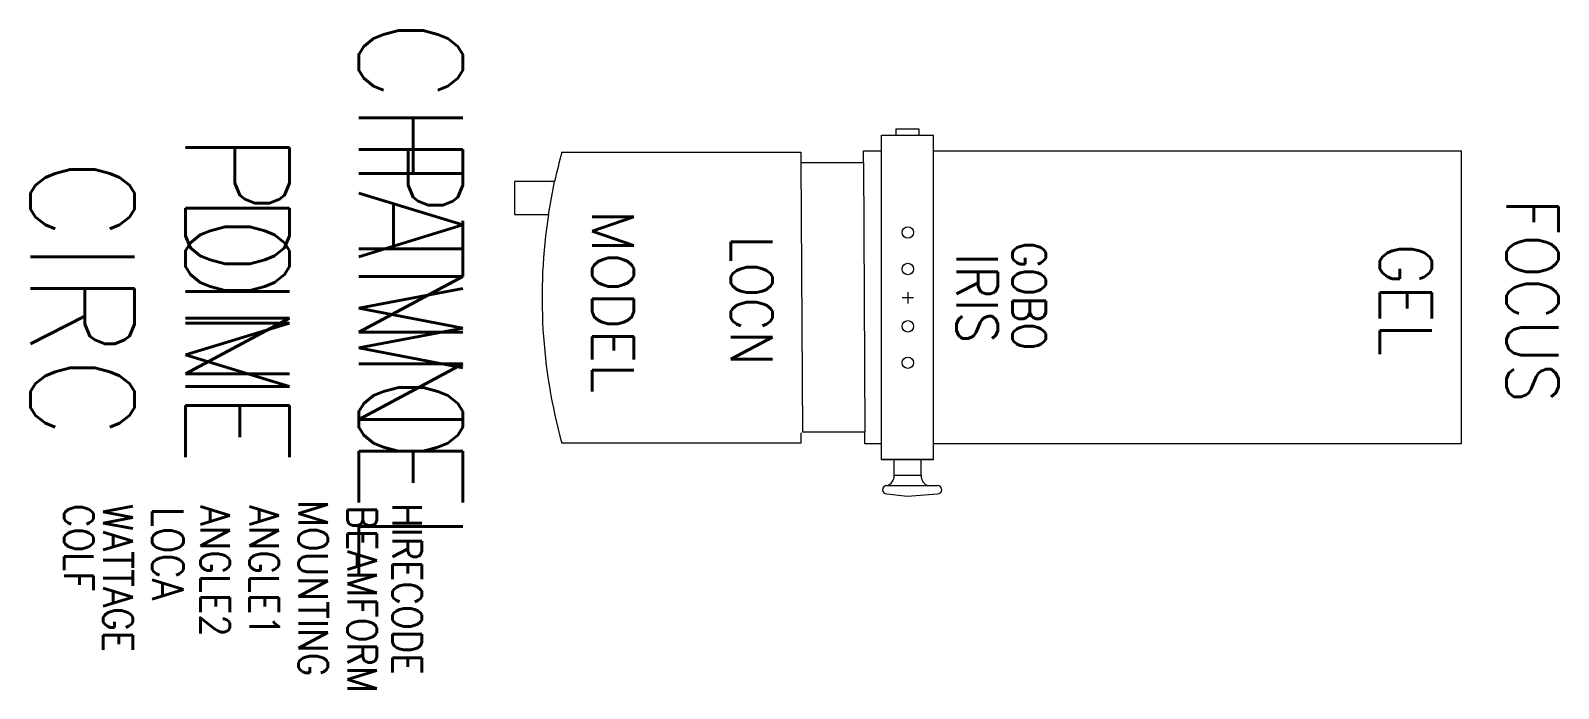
# Model space of a CAD drawing. Extents: x -1217 to 252, y 944 to 1576.
import ezdxf
from ezdxf.enums import TextEntityAlignment as Align

# ---------------------------------------------------------------- set-up
doc = ezdxf.new("R2010")
doc.units = 0
doc.header["$MEASUREMENT"] = 0
doc.layers.get('0').update_dxf_attribs({"linetype": 'CONTINUOUS'})
for name, color, linetype in [('CHANNEL', 3, 'CONTINUOUS'), ('CIRC', 6, 'CONTINUOUS'), ('DIMMER', 4, 'CONTINUOUS'), ('FOCUS', 2, 'CONTINUOUS'), ('GEL', 1, 'CONTINUOUS'), ('LANTERNS', 4, 'CONTINUOUS'), ('LOCATION', 7, 'CONTINUOUS'), ('MODEL', 6, 'CONTINUOUS'), ('PATCH', 5, 'CONTINUOUS'), ('PATCH2', 5, 'CONTINUOUS')]:
    doc.layers.add(name, color=color, linetype=linetype)
doc.styles.get("Standard").update_dxf_attribs({"font": 'txt.shx'})

msp = doc.modelspace()

# ---------------------------------------------------------------- linework, layer by layer
for p, q in [((-398.6, 1163.9), (-398.6, 1475.9)), ((-398.6, 1475.9), (-348.6, 1475.9)), ((-384.9, 1481.9), (-384.9, 1475.9)), ((-384.9, 1481.9), (-362.9, 1481.9)), ((-362.9, 1481.9), (-362.9, 1475.9)), ((-348.6, 1163.9), (-348.6, 1475.9)), ((-706.1, 1459.7), (-476.1, 1459.7)), ((-476.1, 1459.7), (-476.1, 1449.7)), ((-416.1, 1460.8), (-398.6, 1460.8)), ((-416.1, 1449.7), (-416.1, 1460.8)), ((-348.6, 1460.8), (158.9, 1460.8)), ((158.9, 1460.8), (158.9, 1179)), ((-476.1, 1449.7), (-474.7, 1190.2)), ((-476.1, 1449.7), (-416.1, 1449.7)), ((-416.1, 1449.7), (-414.7, 1190.2)), ((-713.1, 1431.3), (-751.7, 1431.3)), ((-751.7, 1431.3), (-751.7, 1408)), ((-719, 1399.7), (-713.1, 1431.3)), ((-751.7, 1408), (-751.7, 1399.7)), ((-751.7, 1399.7), (-719, 1399.7)), ((-373.4, 1324.9), (-373.4, 1313.9)), ((-378.8, 1319.9), (-367.9, 1319.9)), ((-414.7, 1190.2), (-474.7, 1190.2)), ((-414.7, 1179), (-414.7, 1190.2)), ((-476.1, 1179.7), (-706.1, 1179.7)), ((-476.1, 1189.7), (-476.1, 1179.7)), ((-398.6, 1179), (-414.7, 1179)), ((158.9, 1179), (-348.6, 1179)), ((-398.6, 1163.9), (-348.6, 1163.9)), ((-348.6, 1163.9), (-398.6, 1163.9)), ((-386.6, 1148.9), (-386.6, 1163.9)), ((-360.6, 1148.9), (-360.6, 1163.9)), ((-386.6, 1148.9), (-360.6, 1148.9)), ((-393.6, 1138.9), (-344.8, 1138.9)), ((-393.6, 1130.9), (-373.6, 1128.9)), ((-373.6, 1128.9), (-344.8, 1130.9))]:
    msp.add_line(p, q)
for centre in [(-373.4, 1382.4), (-373.4, 1347.2), (-373.4, 1292.1), (-373.4, 1257.1)]:
    msp.add_circle(centre, 5.5)
for centre, radius, start, end in [((-201.3, 1319.7), 523.8, 164.4991, 167.7049), ((-201.3, 1319.7), 523.8, 171.2134, 195.5009), ((-396.7, 1148.5), 10.2, 288.0473, 1.9687), ((-350.6, 1148.4), 9.99, 177.3184, 252.6657), ((-393.6, 1134.9), 4, 90, 270), ((-344.8, 1134.9), 4, 270, 90)]:
    msp.add_arc(centre, radius, start, end)
msp.add_point((-373.4, 1319.9))
msp.add_point((-373.4, 1319.9))

# ---------------------------------------------------------------- texts
at = {"layer": 'CHANNEL', "width": 0.89}
msp.add_attdef('CHANNEL', text='', height=100, rotation=270, dxfattribs=at).set_placement((-901.4, 1319), align=Align.CENTER)
at = {"layer": 'CIRC', "width": 0.89}
msp.add_attdef('CIRC', text='', height=100, rotation=270, dxfattribs=at).set_placement((-1217, 1319), align=Align.CENTER)
at = {"layer": 'DIMMER', "width": 0.89}
msp.add_attdef('DIM', text='', height=100, rotation=270, dxfattribs=at).set_placement((-1068, 1319.9), align=Align.CENTER)
at = {"layer": 'FOCUS', "color": 30, "width": 0.89}
msp.add_attdef('FOCUS', text='', height=50, rotation=270, dxfattribs=at).set_placement((202.3, 1316.8), align=Align.CENTER)
at = {"layer": 'GEL', "width": 0.89}
for tag, height, p in [('GOBO', 32, (-272.8, 1321.4)), ('GEL', 50, (80.6, 1317.8))]:
    msp.add_attdef(tag, text='', height=height, rotation=270, dxfattribs=at).set_placement(p, align=Align.CENTER)
at = {"layer": 'LANTERNS', "color": 30, "width": 0.89}
msp.add_attdef('IRIS', text='', height=40, rotation=270, dxfattribs=at).set_placement((-306.7, 1319.4), align=Align.MIDDLE)
at = {"layer": 'LANTERNS', "color": 0, "width": 0.89, "flags": 1}
for tag, p, s, height in [('COLF', (-1184.8, 1121.4), 'N', 28.3), ('WATTAGE', (-1147, 1121.3, 0), '2000', 28.3), ('ANGLE2', (-1053.7, 1119.9), '32', 28.3), ('ANGLE1', (-1006.5, 1119.9), '14', 28.3), ('MOUNTING', (-959.3, 1125.1), 'STANDARD HOOK CLAMP', 28.305), ('HIRECODE', (-868.9, 1122.3), '', 28.3), ('LOCA', (-1100.1, 1118.8), '', 30.3), ('BEAMFORM', (-912.2, 1119.9), 'C', 28.3)]:
    msp.add_attdef(tag, p, s, height=height, rotation=270, dxfattribs=at)
at = {"layer": 'LOCATION', "width": 0.89}
msp.add_attdef('LOCN', text='', height=40, rotation=270, dxfattribs=at).set_placement((-543.5, 1316.9), align=Align.CENTER)
at = {"layer": 'MODEL'}
msp.add_attdef('MODEL', text='CAD1122', height=40, rotation=270, dxfattribs=at).set_placement((-676.9, 1315.9), align=Align.CENTER)
at = {"layer": 'PATCH', "width": 0.89}
msp.add_attdef('PONE', text='', height=100, rotation=270, dxfattribs=at).set_placement((-1068, 1319), align=Align.CENTER)
at = {"layer": 'PATCH2', "width": 0.89}
msp.add_attdef('PTWO', text='', height=100, rotation=270, dxfattribs=at).set_placement((-901.4, 1319), align=Align.CENTER)

doc.saveas('drawing.dxf')
